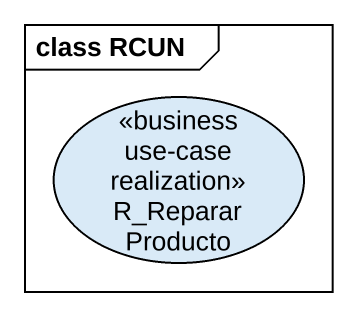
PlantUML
@startuml
mainframe class RCUN
usecase "R_Reparar Producto" as R_Reparar_Producto <<business use-case realization>>
@enduml
